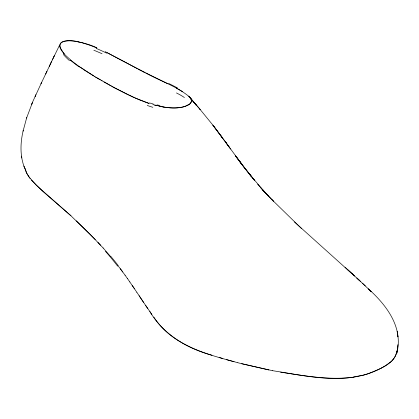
<?xml version="1.0" encoding="UTF-8"?>
<svg xmlns="http://www.w3.org/2000/svg" width="419" height="419" viewBox="0 0 419 419"><rect width="100%" height="100%" fill="white"/><g stroke="black" fill="none" stroke-linecap="round" stroke-linejoin="round"><path stroke-width="0.63" d="M396.971 352.06L397.563 348.367L396.746 353.369C403.67 327.538 386.449 305.053 368.38 288.874L371.119 291.551L362.665 283.448M397.018 350.996C394.782 364.137 379.321 369.034 368.552 373.58A33.63 16.331 -5.8 0 1 365.19 374.617M397.93 344.591L397.38 349.729L397.793 346M396.552 352.133L396.688 351.227M23.066 131.168L26.737 117.53M23.249 130.372C20.301 142.612 19.813 155.795 24.485 167.684L23.899 166.076M396.484 352.583L396.149 353.898A54.962 26.811 -3.3 0 1 394.551 357.423L392.703 360.047M26.554 118.132L32.881 101.398L41.554 82.58M31.849 103.912L31.629 104.478L32.357 102.655M35.364 95.883L35.128 96.433L35.898 94.668M51.584 61.488L49.337 66.302L50.835 63.096M49.625 65.683L45.634 74.048M50.856 63.049L51.102 62.52M51.348 61.991L59.194 45.938M46.954 71.314L40.915 83.926M52.344 59.875L52.6 59.341M52.852 58.812L53.883 56.675M54.412 55.596L53.91 56.617M385.412 365.703L390.848 361.801A24.648 12.041 -3 0 0 392.723 360.047M385.271 365.792L381.63 367.934M159.524 106.258C167.328 107.94 175.493 108.746 183.339 106.887A6.191 2.577 -11 0 0 184.92 106.41L188.796 104.546A8.003 3.336 -10.9 0 0 189.262 104.221C191.258 103.032 192.483 100.398 190.545 98.502M187.99 105.096C191.64 103.865 192.876 99.219 189.43 96.957M381.479 368.023L378.336 369.61M378.179 369.684C345.12 385.569 307.111 376.005 272.68 370.71M365.227 374.654L362.252 375.455M353.94 377.158C329.465 380.41 304.775 375.859 280.61 372.161M163.593 107.002C170.601 108.149 177.965 108.626 184.831 106.452A10.632 4.468 -10.6 0 0 187.995 105.101M163.667 107.028L158.633 106.012M78.164 41.863C72.021 39.637 53.239 39.69 61.939 50.935M272.759 370.726L241.705 363.76M268.851 369.967L237.892 362.76M156.591 105.619L154.684 105.153M155.721 105.31L152.851 104.546M237.845 362.728L226.574 359.643M234.038 361.702C204.451 353.646 171.444 344.586 153.852 317.094M219.142 357.438L222.803 358.523M211.977 355.244C186.916 348.43 163.305 334.31 149.819 311.5M149.064 103.404L134.965 97.905M149.054 103.509L138.762 99.596L128.403 94.883M90.2 45.331L82.056 42.733A40.015 22.966 1.6 0 0 78.154 41.884M90.137 45.315L96.731 47.923M96.847 47.907C89.111 43.209 46.525 31.755 64.337 54.046M134.127 97.58L115.272 88.21M167.254 83.486L140.04 70.062M127.507 94.511L114.335 87.702M105.169 51.652L143.801 72M107.327 52.778L137.154 68.533M145.707 72.985C159.906 80.857 175.901 85.89 188.623 96.187M143.822 72.026L144.759 72.508M139.977 70.004L138.061 68.988M176.273 88.048L182.616 91.677M115.152 88.168L95.485 77.023M114.219 87.665L112.371 86.66M111.517 86.173L103.996 81.962M101.152 80.359L102.116 80.914M100.241 79.799L94.574 76.473M94.652 76.488L78.62 66.144M93.725 75.933L83.711 69.711M80.254 67.375L70.701 60.153M70.717 60.043L65.71 55.497A62.269 37.48 -1.2 0 1 63.74 53.271M354.752 276.079L352.075 273.67L365.3 285.91M294.468 221.986L351.394 273.157L345.067 267.243M347.199 269.228L353.652 275.094M70.947 215.754L42.214 190.834L31.357 180.034M359.575 280.547L356.868 278.054L360.628 281.51M301.35 228.381L272.015 199.753M76.342 220.829L89.933 234.08L103.226 248.064M267.28 194.924L273.528 201.293L262.231 189.294L268.144 195.924M95.275 239.558L70.895 215.738L36.28 185.24L28.874 176.855L26.24 172.377L25.208 169.496A43.414 24.831 -0.8 0 1 25.004 168.548M97.957 242.371L100.612 245.209M260.864 187.874L266.851 194.395M103.174 247.99L110.773 256.716M257.627 184.13L264.771 192.253L248.97 173.497L254.605 180.469L245.639 169.297L251.18 176.284L235.515 155.899L245.246 168.951L225.275 141.69L230.576 149.049M199.392 108.568L213.727 126.161L222.583 138.024L212.857 125.113L229.712 147.755M194.018 102.372L200.162 109.459L188.901 96.433L196.223 105.179L190.582 98.266M117.969 265.646L122.751 271.999M220.823 135.704L226.166 142.879M120.332 268.736L125.119 275.257M239.909 161.713L240.888 163.033M30.1 178.442L27.02 173.765L25.035 168.422M236.515 157.125L241.821 164.463M125.045 275.147L127.486 278.593M151.888 314.486L145.671 305.472M127.413 278.488L129.853 281.987M129.78 281.893L134.536 288.859M147.807 308.656L139.108 295.709M132.142 285.344L136.819 292.279M136.84 292.289L143.565 302.382M24.271 167.081L24.805 168.653M21.798 157.963L21.531 156.104L21.605 156.643M63.798 53.25A74.954 44.875 -0.6 0 1 62.007 50.919M78.306 66.312A178.897 108.903 -2.2 0 1 70.413 60.179M153.281 104.017A128.848 82.92 -23.8 0 1 149.494 102.906M158.749 105.834A171.298 118.347 -30.5 0 1 155.831 105.143M189.598 97.061A55.8 23.323 -6.7 0 1 190.645 98.486M188.833 96.14A53.014 21.956 -5.6 0 1 189.655 97.056M96.155 48.363A166.453 92.348 2.5 0 1 106.709 53.171M105.436 251.306A327.993 248.1 88.2 0 1 117.65 266.144M93.861 50.254A132.263 71.701 3.1 0 1 102.027 53.737M168.553 83.391A170.14 45.551 10.8 0 1 177.541 88.006M176.451 92.95A79.867 27.188 4.8 0 1 184.407 97.543M160 105.52A128.387 86.775 -27.8 0 1 157.073 104.912M152.862 107.306A106.29 68.218 -23.4 0 1 147.231 105.42M83.879 69.622A177.797 105.153 -0.3 0 1 80.422 67.291M69.533 60.676A106.688 65.652 -3.1 0 1 63.316 54.402M362.084 375.225A52.846 27.183 -5 0 1 353.846 376.906M110.915 256.507A316.911 240.134 88.4 0 1 118.127 265.442M397.416 333.068L397.202 331.586L397.893 336.897L397.416 333.068"/></g></svg>
